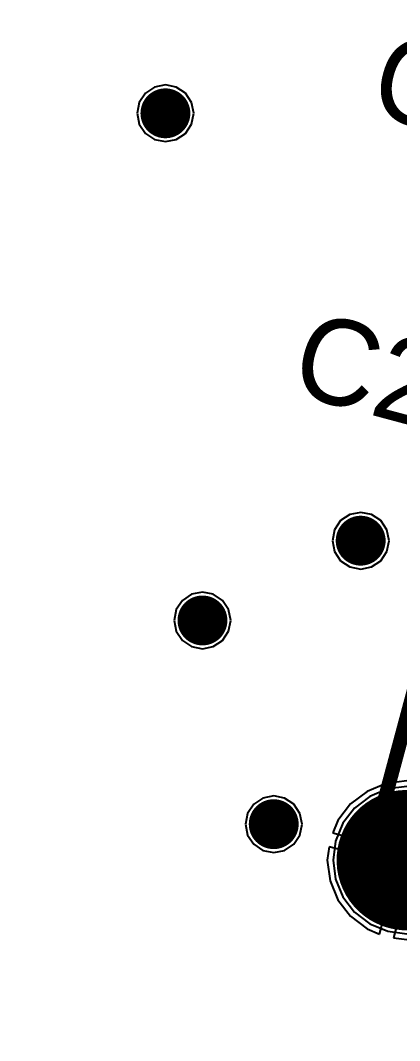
# Model space of a CAD drawing. Header units: millimetres. Extents: x 1.42 to 4.09, y 1.63 to 4.12.
# Drawn here: x 2.767 to 3.033, y 2.488 to 3.204 of the extents above; entities that cross this region are included whole.
import ezdxf

# ---------------------------------------------------------------- set-up
doc = ezdxf.new("R2010")
doc.units = ezdxf.units.MM
doc.header["$MEASUREMENT"] = 0
for name, color, linetype in [('BottomLayer', 5, 'Continuous'), ('BottomSolder', 6, 'Continuous'), ('Mechanical1', 6, 'Continuous'), ('Mechanical13', 56, 'Continuous'), ('Mechanical3', 76, 'Continuous'), ('MidLayer1', 16, 'Continuous'), ('MidLayer2', 76, 'Continuous'), ('MultiLayer', 9, 'Continuous'), ('PadHoleLayer', 156, 'Continuous'), ('TopLayer', 1, 'Continuous'), ('TopOverlay', 2, 'Continuous'), ('TopSolder', 216, 'Continuous'), ('ViaHoleLayer', 16, 'Continuous')]:
    doc.layers.add(name, color=color, linetype=linetype)

# ---------------------------------------------------------------- blocks, each defined once
blk = doc.blocks.new('TE_SMA_TH_12')
at = {"layer": 'BottomLayer', "const_width": 0.04528}
for points in [[(-0.12264, 0.1, 1), (-0.07736, 0.1, 1)], [(0.07736, 0.1, 1), (0.12264, 0.1, 1)], [(-0.02264, 0, 1), (0.02264, 0, 1)], [(-0.12264, -0.1, 1), (-0.07736, -0.1, 1)], [(0.07736, -0.1, 1), (0.12264, -0.1, 1)]]:
    blk.add_lwpolyline(points, format="xyb", close=True, dxfattribs=at)
at = {"layer": 'BottomSolder', "const_width": 0.04928}
for points in [[(-0.12464, 0.1, 1), (-0.07536, 0.1, 1)], [(0.07536, 0.1, 1), (0.12464, 0.1, 1)], [(-0.02464, 0, 1), (0.02464, 0, 1)], [(-0.12464, -0.1, 1), (-0.07536, -0.1, 1)], [(0.07536, -0.1, 1), (0.12464, -0.1, 1)]]:
    blk.add_lwpolyline(points, format="xyb", close=True, dxfattribs=at)
at = {"layer": 'Mechanical13', "const_width": 0.01}
for points in [[(-0.12598, -0.12598), (-0.12598, 0.12598)], [(0.12598, 0.12598), (-0.12598, 0.12598)], [(0.12598, -0.12598), (0.12598, 0.12598)], [(0.12598, -0.12598), (-0.12598, -0.12598)]]:
    blk.add_lwpolyline(points, dxfattribs=at)
at = {"layer": 'Mechanical13'}
for points, const_width in [([(-0.12848, 0.12598, 1), (-0.12348, 0.12598, 1)], 0.005), ([(-0.12848, 0.12598, 1), (-0.12348, 0.12598, 1)], 0.005), ([(0.12348, 0.12598, 1), (0.12848, 0.12598, 1)], 0.005), ([(0.12348, 0.12598, 1), (0.12848, 0.12598, 1)], 0.005), ([(0.10807, 0, 1), (-0.10807, 0, 1)], 0.01), ([(0.09055, 0, 1), (-0.09055, 0, 1)], 0.01), ([(0.02559, 0, 1), (-0.02559, 0, 1)], 0.01), ([(-0.11057, 0, 1), (-0.10557, 0, 1)], 0.005), ([(-0.09305, 0, 1), (-0.08805, 0, 1)], 0.005), ([(-0.02809, 0, 1), (-0.02309, 0, 1)], 0.005), ([(0.02309, 0, 1), (0.02809, 0, 1)], 0.005), ([(0.08805, 0, 1), (0.09305, 0, 1)], 0.005), ([(0.10557, 0, 1), (0.11057, 0, 1)], 0.005), ([(-0.12848, -0.12598, 1), (-0.12348, -0.12598, 1)], 0.005), ([(-0.12848, -0.12598, 1), (-0.12348, -0.12598, 1)], 0.005), ([(0.12348, -0.12598, 1), (0.12848, -0.12598, 1)], 0.005), ([(0.12348, -0.12598, 1), (0.12848, -0.12598, 1)], 0.005)]:
    blk.add_lwpolyline(points, format="xyb", close=True, dxfattribs=dict(at, const_width=const_width))
at = {"layer": 'MidLayer1', "const_width": 0.04528}
for points in [[(-0.12264, 0.1, 1), (-0.07736, 0.1, 1)], [(0.07736, 0.1, 1), (0.12264, 0.1, 1)], [(-0.02264, 0, 1), (0.02264, 0, 1)], [(-0.12264, -0.1, 1), (-0.07736, -0.1, 1)], [(0.07736, -0.1, 1), (0.12264, -0.1, 1)]]:
    blk.add_lwpolyline(points, format="xyb", close=True, dxfattribs=at)
at = {"layer": 'MidLayer2', "const_width": 0.04528}
for points in [[(-0.12264, 0.1, 1), (-0.07736, 0.1, 1)], [(0.07736, 0.1, 1), (0.12264, 0.1, 1)], [(-0.02264, 0, 1), (0.02264, 0, 1)], [(-0.12264, -0.1, 1), (-0.07736, -0.1, 1)], [(0.07736, -0.1, 1), (0.12264, -0.1, 1)]]:
    blk.add_lwpolyline(points, format="xyb", close=True, dxfattribs=at)
at = {"layer": 'MultiLayer', "const_width": 0.04528}
for points in [[(-0.12264, 0.1, 1), (-0.07736, 0.1, 1)], [(0.07736, 0.1, 1), (0.12264, 0.1, 1)], [(-0.02264, 0, 1), (0.02264, 0, 1)], [(-0.12264, -0.1, 1), (-0.07736, -0.1, 1)], [(0.07736, -0.1, 1), (0.12264, -0.1, 1)]]:
    blk.add_lwpolyline(points, format="xyb", close=True, dxfattribs=at)
at = {"layer": 'PadHoleLayer'}
for points, const_width in [([(-0.11575, 0.1, 1), (-0.08425, 0.1, 1)], 0.0315), ([(0.08425, 0.1, 1), (0.11575, 0.1, 1)], 0.0315), ([(-0.01476, 0, 1), (0.01476, 0, 1)], 0.02953), ([(-0.11575, -0.1, 1), (-0.08425, -0.1, 1)], 0.0315), ([(0.08425, -0.1, 1), (0.11575, -0.1, 1)], 0.0315)]:
    blk.add_lwpolyline(points, format="xyb", close=True, dxfattribs=dict(at, const_width=const_width))
at = {"layer": 'TopLayer', "const_width": 0.04528}
for points in [[(-0.12264, 0.1, 1), (-0.07736, 0.1, 1)], [(0.07736, 0.1, 1), (0.12264, 0.1, 1)], [(-0.02264, 0, 1), (0.02264, 0, 1)], [(-0.12264, -0.1, 1), (-0.07736, -0.1, 1)], [(0.07736, -0.1, 1), (0.12264, -0.1, 1)]]:
    blk.add_lwpolyline(points, format="xyb", close=True, dxfattribs=at)
at = {"layer": 'TopSolder', "const_width": 0.04928}
for points in [[(-0.12464, 0.1, 1), (-0.07536, 0.1, 1)], [(0.07536, 0.1, 1), (0.12464, 0.1, 1)], [(-0.02464, 0, 1), (0.02464, 0, 1)], [(-0.12464, -0.1, 1), (-0.07536, -0.1, 1)], [(0.07536, -0.1, 1), (0.12464, -0.1, 1)]]:
    blk.add_lwpolyline(points, format="xyb", close=True, dxfattribs=at)

msp = doc.modelspace()

# ---------------------------------------------------------------- linework, layer by layer
at = {"layer": 'BottomLayer'}
for p, q in [((3.02391, 2.66861), (3.01047, 2.66304)), ((3.03834, 2.67051), (3.02391, 2.66861)), ((3.01047, 2.66304), (2.99892, 2.65418)), ((2.99892, 2.65418), (2.99006, 2.64263)), ((2.99006, 2.64263), (2.98642, 2.63384)), ((2.98642, 2.63384), (3.03481, 2.62088)), ((2.98383, 2.62418), (2.98259, 2.61475)), ((3.03222, 2.61122), (2.98383, 2.62418)), ((2.98259, 2.61475), (2.98449, 2.60032)), ((3.01925, 2.56283), (3.03222, 2.61122)), ((3.04188, 2.60863), (3.02891, 2.56024)), ((2.98449, 2.60032), (2.99006, 2.58688)), ((2.99006, 2.58688), (2.99892, 2.57533)), ((2.99892, 2.57533), (3.01047, 2.56647)), ((3.01047, 2.56647), (3.01925, 2.56283)), ((3.02891, 2.56024), (3.03834, 2.559))]:
    msp.add_line(p, q, dxfattribs=at)
at = {"layer": 'BottomLayer', "const_width": 0.0135}
for points in [[(2.86225, 3.139, 1), (2.87575, 3.139, 1)], [(2.99925, 2.839, 1), (3.01275, 2.839, 1)], [(2.88825, 2.783, 1), (2.90175, 2.783, 1)], [(2.93825, 2.64, 1), (2.95175, 2.64, 1)]]:
    msp.add_lwpolyline(points, format="xyb", close=True, dxfattribs=at)
at = {"layer": 'BottomSolder', "const_width": 0.0175}
for points in [[(2.86025, 3.139, 1), (2.87775, 3.139, 1)], [(2.99725, 2.839, 1), (3.01475, 2.839, 1)], [(2.88625, 2.783, 1), (2.90375, 2.783, 1)], [(2.93625, 2.64, 1), (2.95375, 2.64, 1)]]:
    msp.add_lwpolyline(points, format="xyb", close=True, dxfattribs=at)
at = {"layer": 'Mechanical1', "const_width": 0.01}
for points in [[(2.88993, 4.08344, -0.35351), (3.98344, 2.98993)], [(3.98344, 2.73007, -0.35351), (2.88993, 1.63656)]]:
    msp.add_lwpolyline(points, format="xyb", dxfattribs=at)
at = {"layer": 'Mechanical3', "const_width": 0.01}
for points in [[(2.88296, 4.0178, -0.35351), (3.9178, 2.98296)], [(3.9178, 2.73704, -0.35351), (2.88296, 1.7022)]]:
    msp.add_lwpolyline(points, format="xyb", dxfattribs=at)
at = {"layer": 'Mechanical3', "const_width": 0.03937}
msp.add_lwpolyline([(3.75606, 2.86, 1), (1.76394, 2.86, 1)], format="xyb", close=True, dxfattribs=at)
at = {"layer": 'MidLayer1'}
for p, q in [((3.02391, 2.66861), (3.01047, 2.66304)), ((3.03834, 2.67051), (3.02391, 2.66861)), ((3.01047, 2.66304), (2.99892, 2.65418)), ((2.99892, 2.65418), (2.99006, 2.64263)), ((2.99006, 2.64263), (2.98642, 2.63384)), ((2.98642, 2.63384), (3.03481, 2.62088)), ((2.98383, 2.62418), (2.98259, 2.61475)), ((3.03222, 2.61122), (2.98383, 2.62418)), ((2.98259, 2.61475), (2.98449, 2.60032)), ((3.01925, 2.56283), (3.03222, 2.61122)), ((3.04188, 2.60863), (3.02891, 2.56024)), ((2.98449, 2.60032), (2.99006, 2.58688)), ((2.99006, 2.58688), (2.99892, 2.57533)), ((2.99892, 2.57533), (3.01047, 2.56647)), ((3.01047, 2.56647), (3.01925, 2.56283)), ((3.02891, 2.56024), (3.03834, 2.559))]:
    msp.add_line(p, q, dxfattribs=at)
at = {"layer": 'MidLayer1', "const_width": 0.0135}
for points in [[(2.86225, 3.139, 1), (2.87575, 3.139, 1)], [(2.99925, 2.839, 1), (3.01275, 2.839, 1)], [(2.88825, 2.783, 1), (2.90175, 2.783, 1)], [(2.93825, 2.64, 1), (2.95175, 2.64, 1)]]:
    msp.add_lwpolyline(points, format="xyb", close=True, dxfattribs=at)
at = {"layer": 'MidLayer2'}
for p, q in [((2.869, 3.15888), (2.86139, 3.15737)), ((2.87661, 3.15737), (2.869, 3.15888)), ((2.85494, 3.15306), (2.85063, 3.14661)), ((2.86139, 3.15737), (2.85494, 3.15306)), ((2.88306, 3.15306), (2.87661, 3.15737)), ((2.88737, 3.14661), (2.88306, 3.15306)), ((2.85063, 3.14661), (2.84912, 3.139)), ((2.88888, 3.139), (2.88737, 3.14661)), ((2.84912, 3.139), (2.85063, 3.13139)), ((2.88737, 3.13139), (2.88888, 3.139)), ((2.85063, 3.13139), (2.85494, 3.12494)), ((2.88306, 3.12494), (2.88737, 3.13139)), ((2.85494, 3.12494), (2.86139, 3.12063)), ((2.87661, 3.12063), (2.88306, 3.12494)), ((2.86139, 3.12063), (2.869, 3.11912)), ((2.869, 3.11912), (2.87661, 3.12063)), ((3.006, 2.85888), (2.99839, 2.85737)), ((3.01361, 2.85737), (3.006, 2.85888)), ((2.99194, 2.85306), (2.98763, 2.84661)), ((2.99839, 2.85737), (2.99194, 2.85306)), ((3.02006, 2.85306), (3.01361, 2.85737)), ((3.02437, 2.84661), (3.02006, 2.85306)), ((2.98763, 2.84661), (2.98612, 2.839)), ((3.02588, 2.839), (3.02437, 2.84661)), ((2.98612, 2.839), (2.98763, 2.83139)), ((3.02437, 2.83139), (3.02588, 2.839)), ((2.98763, 2.83139), (2.99194, 2.82494)), ((3.02006, 2.82494), (3.02437, 2.83139)), ((2.99194, 2.82494), (2.99839, 2.82063)), ((3.01361, 2.82063), (3.02006, 2.82494)), ((2.99839, 2.82063), (3.006, 2.81912)), ((3.006, 2.81912), (3.01361, 2.82063)), ((2.88739, 2.80137), (2.88094, 2.79706)), ((2.895, 2.80288), (2.88739, 2.80137)), ((2.90261, 2.80137), (2.895, 2.80288)), ((2.90906, 2.79706), (2.90261, 2.80137)), ((2.88094, 2.79706), (2.87663, 2.79061)), ((2.91337, 2.79061), (2.90906, 2.79706)), ((2.87663, 2.79061), (2.87512, 2.783)), ((2.91488, 2.783), (2.91337, 2.79061)), ((2.87512, 2.783), (2.87663, 2.77539)), ((2.91337, 2.77539), (2.91488, 2.783)), ((2.87663, 2.77539), (2.88094, 2.76894)), ((2.90906, 2.76894), (2.91337, 2.77539)), ((2.88094, 2.76894), (2.88739, 2.76463)), ((2.88739, 2.76463), (2.895, 2.76312)), ((2.895, 2.76312), (2.90261, 2.76463)), ((2.90261, 2.76463), (2.90906, 2.76894)), ((3.02496, 2.66471), (3.01248, 2.65954)), ((3.03834, 2.66647), (3.02496, 2.66471)), ((2.93739, 2.65837), (2.93094, 2.65406)), ((2.945, 2.65988), (2.93739, 2.65837)), ((2.95261, 2.65837), (2.945, 2.65988)), ((2.95906, 2.65406), (2.95261, 2.65837)), ((3.01248, 2.65954), (3.00177, 2.65132)), ((2.93094, 2.65406), (2.92663, 2.64761)), ((2.96337, 2.64761), (2.95906, 2.65406)), ((3.00177, 2.65132), (2.99355, 2.64061)), ((2.92663, 2.64761), (2.92512, 2.64)), ((2.96488, 2.64), (2.96337, 2.64761)), ((2.92512, 2.64), (2.92663, 2.63239)), ((2.96337, 2.63239), (2.96488, 2.64)), ((2.99355, 2.64061), (2.98839, 2.62814)), ((2.92663, 2.63239), (2.93094, 2.62594)), ((2.95906, 2.62594), (2.96337, 2.63239)), ((2.93094, 2.62594), (2.93739, 2.62163)), ((2.93739, 2.62163), (2.945, 2.62012)), ((2.945, 2.62012), (2.95261, 2.62163)), ((2.95261, 2.62163), (2.95906, 2.62594)), ((2.98839, 2.62814), (2.98662, 2.61475)), ((2.98662, 2.61475), (2.98839, 2.60137)), ((2.98839, 2.60137), (2.99355, 2.5889)), ((2.99355, 2.5889), (3.00177, 2.57818)), ((3.00177, 2.57818), (3.01248, 2.56996)), ((3.01248, 2.56996), (3.02496, 2.5648)), ((3.02496, 2.5648), (3.03834, 2.56304))]:
    msp.add_line(p, q, dxfattribs=at)
at = {"layer": 'MidLayer2', "const_width": 0.0135}
for points in [[(2.86225, 3.139, 1), (2.87575, 3.139, 1)], [(2.99925, 2.839, 1), (3.01275, 2.839, 1)], [(2.88825, 2.783, 1), (2.90175, 2.783, 1)], [(2.93825, 2.64, 1), (2.95175, 2.64, 1)]]:
    msp.add_lwpolyline(points, format="xyb", close=True, dxfattribs=at)
at = {"layer": 'MultiLayer', "const_width": 0.0135}
for points in [[(2.86225, 3.139, 1), (2.87575, 3.139, 1)], [(2.99925, 2.839, 1), (3.01275, 2.839, 1)], [(2.88825, 2.783, 1), (2.90175, 2.783, 1)], [(2.93825, 2.64, 1), (2.95175, 2.64, 1)]]:
    msp.add_lwpolyline(points, format="xyb", close=True, dxfattribs=at)
at = {"layer": 'TopLayer'}
for p, q in [((3.02391, 2.66861), (3.01047, 2.66304)), ((3.03834, 2.67051), (3.02391, 2.66861)), ((3.01047, 2.66304), (2.99892, 2.65418)), ((2.99892, 2.65418), (2.99006, 2.64263)), ((2.99006, 2.64263), (2.98642, 2.63384)), ((2.98642, 2.63384), (3.03481, 2.62088)), ((2.98383, 2.62418), (2.98259, 2.61475)), ((3.03222, 2.61122), (2.98383, 2.62418)), ((2.98259, 2.61475), (2.98449, 2.60032)), ((3.01925, 2.56283), (3.03222, 2.61122)), ((3.04188, 2.60863), (3.02891, 2.56024)), ((2.98449, 2.60032), (2.99006, 2.58688)), ((2.99006, 2.58688), (2.99892, 2.57533)), ((2.99892, 2.57533), (3.01047, 2.56647)), ((3.01047, 2.56647), (3.01925, 2.56283)), ((3.02891, 2.56024), (3.03834, 2.559))]:
    msp.add_line(p, q, dxfattribs=at)
at = {"layer": 'TopLayer', "const_width": 0.0135}
for points in [[(2.86225, 3.139, 1), (2.87575, 3.139, 1)], [(2.99925, 2.839, 1), (3.01275, 2.839, 1)], [(2.88825, 2.783, 1), (2.90175, 2.783, 1)], [(2.93825, 2.64, 1), (2.95175, 2.64, 1)]]:
    msp.add_lwpolyline(points, format="xyb", close=True, dxfattribs=at)
at = {"layer": 'ViaHoleLayer', "const_width": 0.0065}
for points in [[(2.86575, 3.139, 1), (2.87225, 3.139, 1)], [(3.00275, 2.839, 1), (3.00925, 2.839, 1)], [(2.89175, 2.783, 1), (2.89825, 2.783, 1)], [(2.94175, 2.64, 1), (2.94825, 2.64, 1)]]:
    msp.add_lwpolyline(points, format="xyb", close=True, dxfattribs=at)

# ---------------------------------------------------------------- block references
at = {"rotation": 255}
msp.add_blockref('TE_SMA_TH_12', (3.16082, 2.68546), dxfattribs=at)

# ---------------------------------------------------------------- texts
at = {"layer": 'TopOverlay'}
for s, p in [('C3', (3.01, 3.139)), ('C2', (2.9548, 2.94301))]:
    msp.add_text(s, height=0.06, rotation=345, dxfattribs=at).set_placement(p)

doc.saveas('drawing.dxf')
